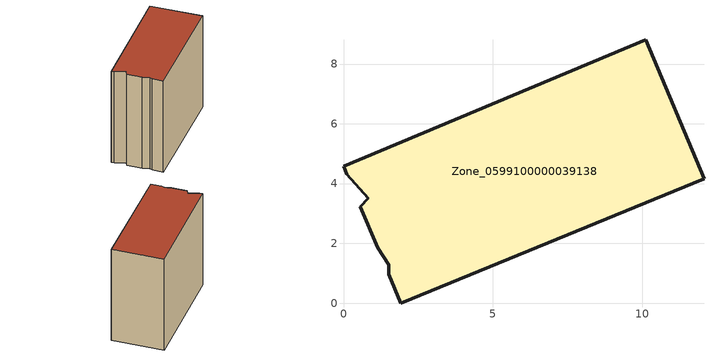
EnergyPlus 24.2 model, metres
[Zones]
Zone_0599100000039138
 floor ground (C_G): 1.51,0.97 1.52,1.28 1.14,1.85 0.57,3.22 0.82,3.51 0.11,4.31 0,4.58 10.11,8.81 12.06,4.16 1.91,0 z0.62
 wall outside (C_F): 1.91,0 12.06,4.16 10.11,8.81 0,4.58 0.11,4.31 0.82,3.51 0.57,3.22 1.14,1.85 1.52,1.28 1.51,0.97 1.91,0 z0.62:10.63
 roof outside (C_R): 1.52,1.28 1.51,0.97 1.91,0 12.06,4.16 10.11,8.81 0,4.58 0.11,4.31 0.82,3.51 0.57,3.22 1.14,1.85 z10.63
[BUILDING]
Pand.0599100000039138: North Axis=0; Terrain=City; Loads Convergence Tolerance Value=0.04; Temperature Convergence Tolerance Value=0.4; Solar Distribution=FullExterior; Maximum Number of Warmup Days=25; Minimum Number of Warmup Days=1
[Site:Location]
Rotterdam.The.Hague.AP_ZH_NLD Design_Conditions: Latitude=51.96; Longitude=4.45; Time Zone=1; Elevation=-4.5
[SITE:GROUNDTEMPERATURE:BUILDINGSURFACE]
18, 18, 18, 18, 18, 18, 18, 18, 18, 18, 18, 18
[MATERIAL] Thermal Absorptance=0.9; Solar Absorptance=0.7; Visible Absorptance=0.7
Name | Roughness | Thickness | Conductivity | Density | Specific Heat
G.TI.1946 | MediumSmooth | 0.15 | 1 | 540 | 1210
F.TI.1946 | Rough | 0.3 | 0.857143 | 1920 | 840
R.TI.1946 | MediumRough | 0.2 | 0.1 | 1500 | 1000
[CONSTRUCTION]
C_G: G.TI.1946
C_F: F.TI.1946
C_R: R.TI.1946
[ZONE]
Zone_0599100000039138: Type=1; Multiplier=1; Ceiling Height=Autocalculate; Volume=Autocalculate; Floor Area=autocalculate; Part of Total Floor Area=Yes
[ZONEINFILTRATION:DESIGNFLOWRATE]
Infil_Zone_0599100000039138: Zone or ZoneList or Space or SpaceList=Zone_0599100000039138; Schedule=AlwaysOn; Design Flow Rate Calculation Method=Flow/Area; Flow Rate per Floor Area=0.003; Constant Term Coefficient=1; Temperature Term Coefficient=0; Velocity Term Coefficient=0; Velocity Squared Term Coefficient=0
[HVACTEMPLATE:ZONE:IDEALLOADSAIRSYSTEM]
Zone_0599100000039138: Maximum Heating Supply Air Temperature=50; Minimum Cooling Supply Air Temperature=13; Maximum Heating Supply Air Humidity Ratio=0.0156; Minimum Cooling Supply Air Humidity Ratio=0.0077; Heating Limit=NoLimit; Cooling Limit=NoLimit; Dehumidification Control Type=ConstantSensibleHeatRatio; Cooling Sensible Heat Ratio=0.7; Dehumidification Setpoint=60; Humidification Control Type=None; Humidification Setpoint=30; Outdoor Air Method=None; Outdoor Air Flow Rate per Person=0.00944; Outdoor Air Flow Rate per Zone Floor Area=0; Outdoor Air Flow Rate per Zone=0; Demand Controlled Ventilation Type=None; Outdoor Air Economizer Type=NoEconomizer; Heat Recovery Type=None; Sensible Heat Recovery Effectiveness=0.7; Latent Heat Recovery Effectiveness=0.65
[ZONECONTROL:THERMOSTAT]
ThermostatControl_Zone_0599100000039138: Zone or ZoneList=Zone_0599100000039138; Control Type Schedule=DualSetpointControlType; Control 1=Thermostat_Zone_0599100000039138; Temperature Difference Between Cutout And Setpoint=0
[THERMOSTATSETPOINT:DUALSETPOINT]
Thermostat_Zone_0599100000039138: Heating Setpoint Temperature Schedule=HeatingSetpoint_Zone_0599100000039138; Cooling Setpoint Temperature Schedule=CoolingSetpoint_Zone_0599100000039138
[SCHEDULE:COMPACT]
HeatingSetpoint_Zone_0599100000039138: Through: 12/31, For: AllDays, Until: 24:00, 21
CoolingSetpoint_Zone_0599100000039138: Through: 12/31, For: AllDays, Until: 24:00, 24
DualSetpointControlType: Through: 12/31, For: AllDays, Until: 24:00, 4
AlwaysOn: Through: 12/31, For: AllDays, Until: 24:00, 1
